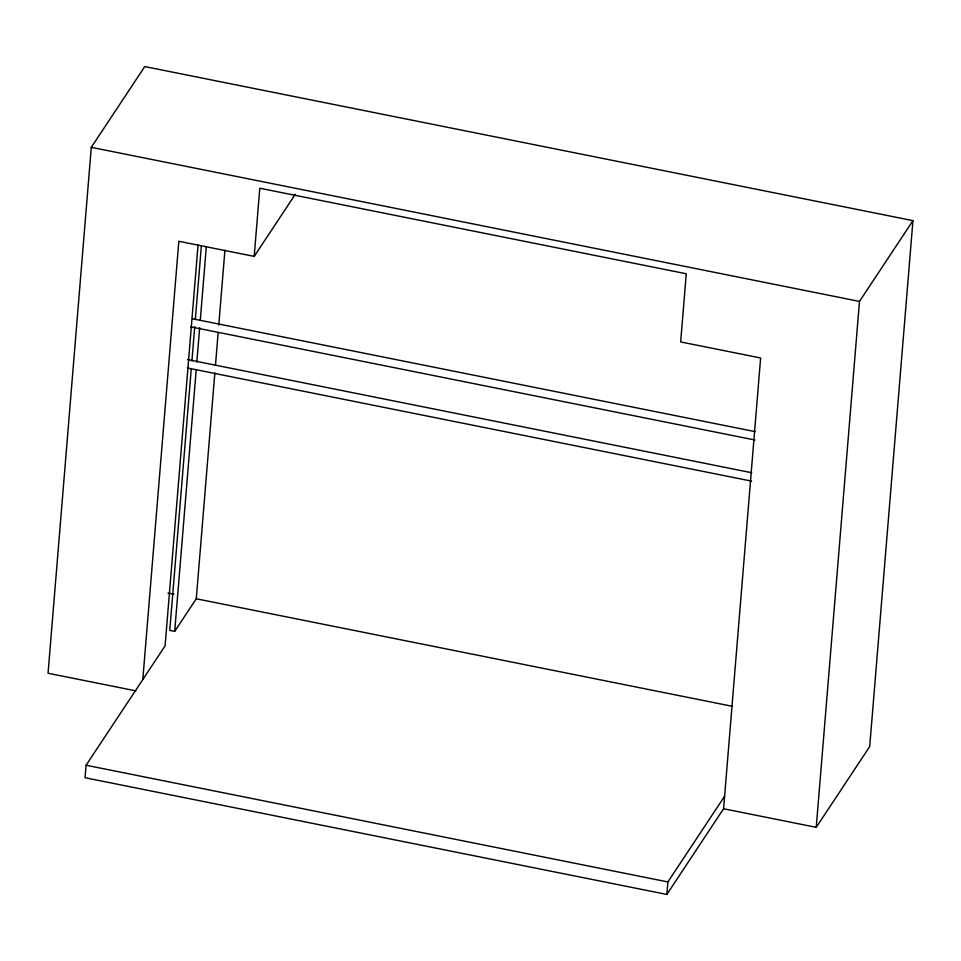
<?xml version="1.0" encoding="UTF-8"?>
<svg xmlns="http://www.w3.org/2000/svg" width="961" height="961" viewBox="0 0 961 961"><rect width="100%" height="100%" fill="white"/><g stroke="black" fill="none" stroke-linecap="round" stroke-linejoin="round"><path stroke-width="1.44" d="M198.05 245.007L165.088 645.876L86.082 765.232L85.048 777.737L666.85 894.439L723.573 808.754L816.237 827.337L869.705 746.577L912.95 220.646L144.763 66.561L91.295 147.333L48.05 673.253L135.909 690.875M142.805 679.547L178.83 241.283L254.197 256.395L295.327 194.266M191.287 368.604L169.761 630.368L174.698 631.365L196.272 598.775L214.844 372.916M191.9 361.12L194.723 326.716M195.347 319.244L201.366 245.944M174.698 631.365L196.224 369.589M196.837 362.117L199.672 327.713M200.284 320.229L206.303 246.941M215.456 365.432L218.159 332.53M218.772 325.046L224.922 250.256M254.197 256.395L259.794 188.224L686.274 273.765L680.664 341.936L760.631 357.972L723.573 808.754M666.85 894.439L667.883 881.934L724.606 796.249M816.237 827.337L859.482 301.418L912.95 220.646M91.295 147.333L859.482 301.418M192.356 318.74L755.154 431.633M190.71 326.836L754.986 440.018M187.503 359.558L751.778 472.74M187.323 367.943L751.598 481.125M167.995 593.105L173.833 594.282M196.272 598.775L732.534 706.347M86.082 765.232L667.883 881.934"/></g></svg>
